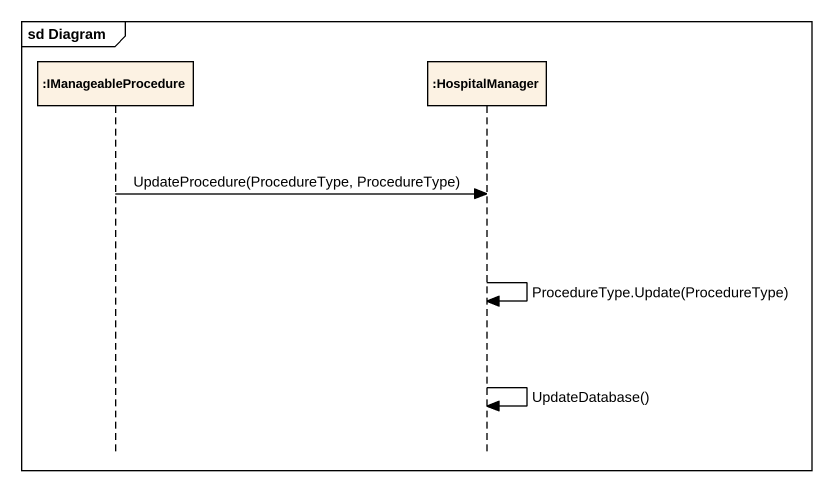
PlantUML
@startuml
mainframe sd Diagram
hide footbox
participant ":IManageableProcedure" as IManageableProcedure
participant ":HospitalManager" as HospitalManager

IManageableProcedure -> HospitalManager : UpdateProcedure(ProcedureType, ProcedureType)
HospitalManager -> HospitalManager : ProcedureType.Update(ProcedureType)
HospitalManager -> HospitalManager : UpdateDatabase()
@enduml
